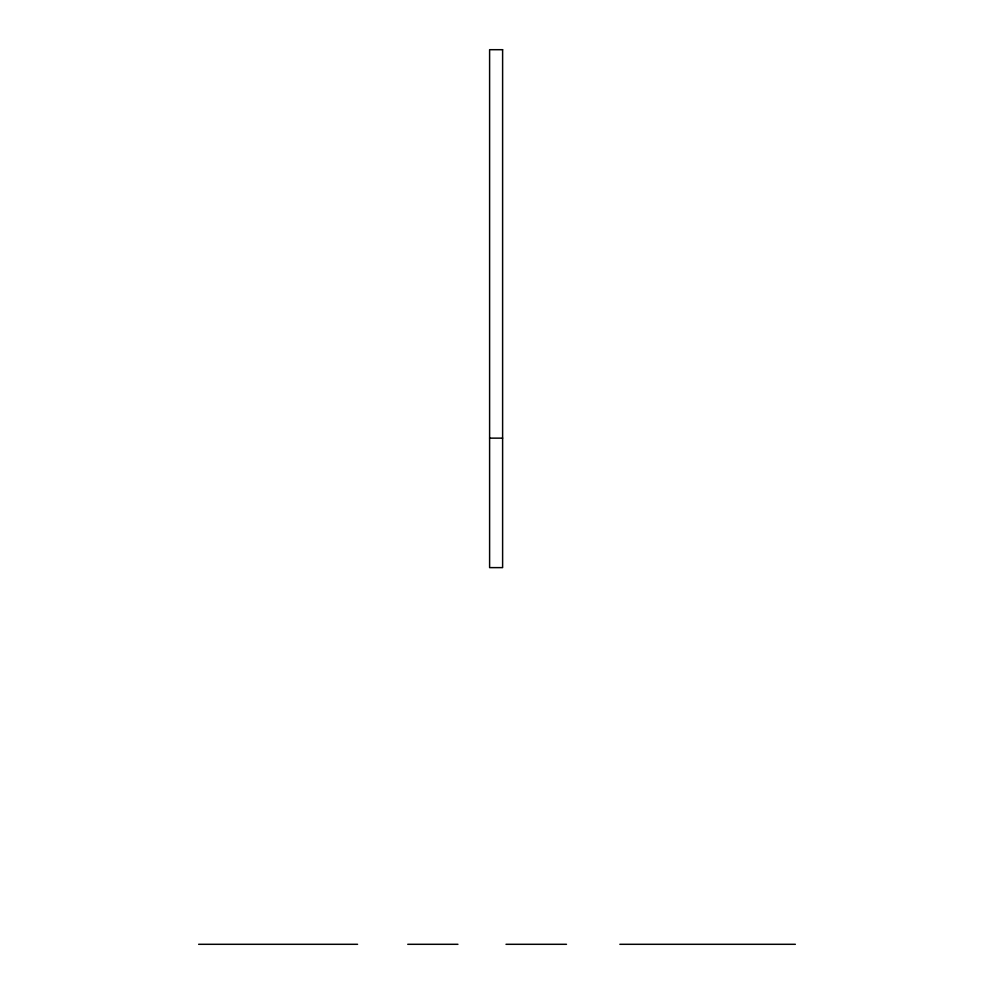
<?xml version="1.0" encoding="UTF-8"?>
<svg xmlns="http://www.w3.org/2000/svg" width="994" height="994" viewBox="0 0 994 994"><rect width="100%" height="100%" fill="white"/><g stroke="black" fill="none" stroke-linecap="round" stroke-linejoin="round"><path stroke-width="1.49" d="M489.607 438.143L502.616 438.143M198.638 944.3L357.567 944.3M407.751 944.3L457.936 944.3M506.008 944.3L566.481 944.3M619.846 944.3L795.362 944.3M502.616 49.7L489.607 49.7L489.607 567.624L502.616 567.624L502.616 49.7"/></g></svg>
